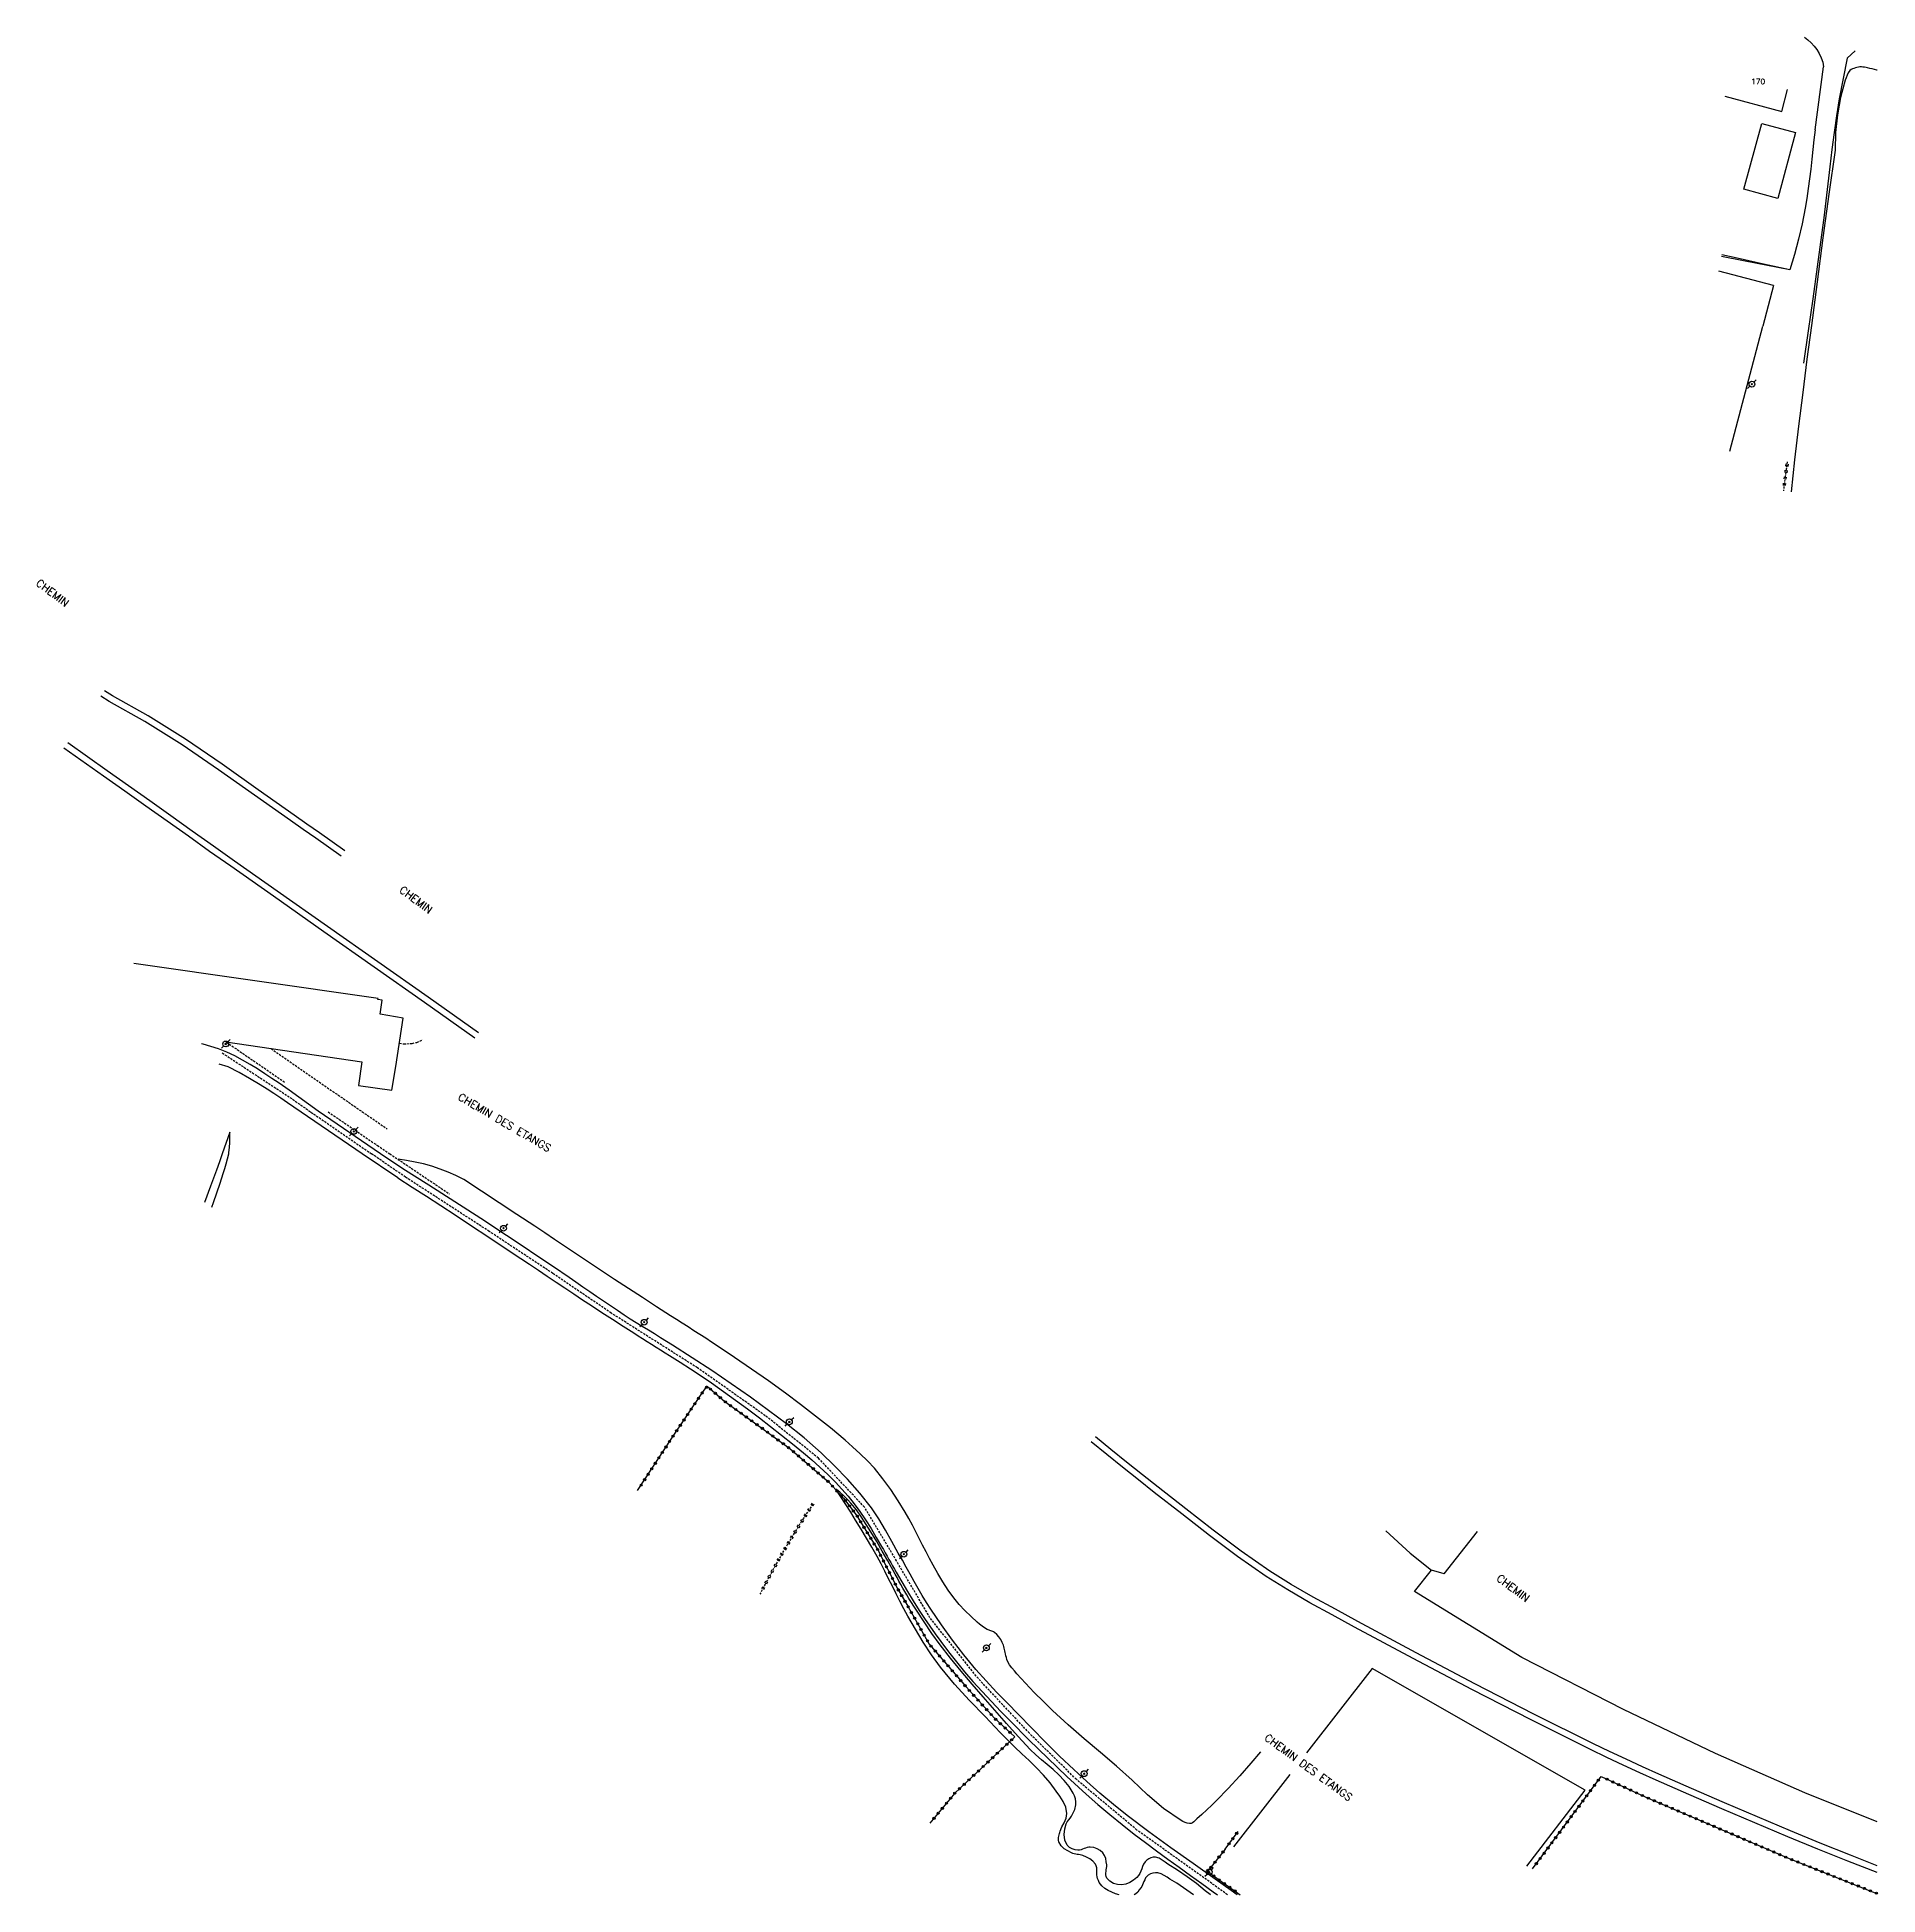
# Model space of a CAD drawing. Header units: millimetres. Extents: x 114000 to 115000, y 153000 to 153988.
# Drawn here: x 114575.7 to 115000.2, y 153000 to 153428.6 of the extents above; entities that cross this region are included whole.
import ezdxf
from ezdxf.enums import TextEntityAlignment as Align

# ---------------------------------------------------------------- set-up
doc = ezdxf.new("R2010")
doc.units = ezdxf.units.MM
doc.linetypes.add('DASHED', pattern=[0.75, 0.5, -0.25])
doc.layers.get('0').update_dxf_attribs({"linetype": 'CONTINUOUS'})
for name, color, linetype in [('W0001', 6, 'DASHED'), ('W0008', 7, 'CONTINUOUS'), ('W0071', 7, 'CONTINUOUS'), ('W0101', 7, 'CONTINUOUS'), ('W0104', 1, 'CONTINUOUS'), ('W0112', 1, 'DASHED'), ('W0211', 2, 'CONTINUOUS'), ('W0214', 2, 'CONTINUOUS'), ('W0220', 5, 'DASHED'), ('W0303', 7, 'CONTINUOUS'), ('W0323', 7, 'CONTINUOUS'), ('W0330', 7, 'CONTINUOUS'), ('W0473', 7, 'CONTINUOUS'), ('W0700', 7, 'CONTINUOUS'), ('W0989', 7, 'CONTINUOUS'), ('W0991', 7, 'CONTINUOUS')]:
    doc.layers.add(name, color=color, linetype=linetype)
doc.styles.get("Standard").update_dxf_attribs({"font": 'romans.shx', "width": 0.85})

# ---------------------------------------------------------------- blocks, each defined once
blk = doc.blocks.new('T473')
for p, q in [((-0.166667, 0.166667), (0.166667, -0.166667)), ((-0.166667, -0.166667), (0.166667, 0.166667)), ((0.500001, 0.500001), (1.000002, 1.000002)), ((-1.000002, -1.000002), (-0.500001, -0.500001))]:
    blk.add_line(p, q)
blk.add_ellipse((0, 0), major_axis=(0.471405, 0.471405), ratio=1, start_param=5.4977871438, end_param=11.780972451)
blk = doc.blocks.new('t323o')
at = {"color": 0, "linetype": 'Continuous'}
for radius in [0.25, 0.15]:
    blk.add_circle((0, 0), radius, dxfattribs=at)
blk = doc.blocks.new('t220o')
at = {"color": 0, "linetype": 'Continuous'}
for p, q in [((-0.25, 0.25), (0.25, 0.25)), ((-0.25, -0.25), (0.25, -0.25))]:
    blk.add_line(p, q, dxfattribs=at)

msp = doc.modelspace()

# ---------------------------------------------------------------- linework, layer by layer
at = {"layer": 'W0001'}
for points in [[(114618.35, 153194.25), (114633.96, 153183.99), (114638.81, 153180.6), (114652.76, 153171)], [(114850.17, 153000), (114847.18, 153002.21), (114829.29, 153014.96), (114815.32, 153026.66), (114804.5, 153037.29), (114792.73, 153049.89), (114781.58, 153063.95), (114773.86, 153077.06), (114766.47, 153089.46), (114755.86, 153100.77), (114743.6, 153110.56), (114727.93, 153121.61), (114708.07, 153134.22), (114694.59, 153143.38), (114679.93, 153153.07), (114660.61, 153165.6), (114652.76, 153171)]]:
    msp.add_lwpolyline(points, dxfattribs=at)
at = {"layer": 'W0008'}
for points in [[(114640.44, 153180.79), (114638.23, 153182.45), (114636, 153184.08), (114633.75, 153185.68), (114631.48, 153187.25), (114629.82, 153188.37), (114628.16, 153189.47), (114626.47, 153190.55), (114624.76, 153191.57), (114623, 153192.57), (114621.23, 153193.55), (114619.41, 153194.45), (114617.52, 153195.2), (114613.93, 153196.27), (114613.56, 153196.35)], [(114633.36, 153182.76), (114631.83, 153183.85), (114630.28, 153184.9), (114628.7, 153185.91), (114627.1, 153186.88), (114624.67, 153188.32), (114622.22, 153189.72), (114619.7, 153191.02), (114617.67, 153191.66), (114617.67, 153191.66)], [(114650.62, 153171), (114633.36, 153182.76)], [(114654.86, 153171), (114640.44, 153180.79)], [(114658.83, 153165.41), (114650.62, 153171)], [(114660.01, 153167.51), (114654.86, 153171)], [(114852.43, 153000), (114851.03, 153001), (114849.2, 153002.31), (114847.37, 153003.63), (114842.26, 153007.26), (114837.13, 153010.85), (114832.04, 153014.51), (114827.05, 153018.3), (114823.88, 153020.85), (114820.78, 153023.47), (114817.73, 153026.16), (114814.72, 153028.89), (114811.44, 153032.02), (114808.23, 153035.22), (114805.06, 153038.46), (114801.9, 153041.71), (114799.42, 153044.24), (114796.94, 153046.77), (114794.5, 153049.35), (114792.15, 153052.02), (114789.41, 153055.37), (114786.76, 153058.8), (114784.22, 153062.3), (114781.78, 153065.88), (114780.77, 153067.46), (114779.79, 153069.07), (114778.85, 153070.69), (114777.94, 153072.32), (114777.03, 153073.96), (114776.12, 153075.6), (114775.21, 153077.23), (114774.27, 153078.86), (114772.79, 153081.49), (114771.33, 153084.16), (114769.8, 153086.79), (114768.1, 153089.31), (114765.43, 153092.69), (114762.57, 153095.91), (114759.58, 153099), (114756.48, 153101.98), (114752.57, 153105.41), (114748.51, 153108.65), (114744.36, 153111.77), (114740.17, 153114.83), (114735.75, 153117.94), (114731.25, 153120.95), (114726.72, 153123.89), (114722.18, 153126.81), (114720.8, 153127.69), (114719.41, 153128.55), (114718.02, 153129.41), (114716.62, 153130.26), (114715.23, 153131.12), (114713.84, 153131.98), (114712.45, 153132.85), (114711.08, 153133.74), (114709.47, 153134.8), (114707.87, 153135.87), (114706.27, 153136.96), (114704.69, 153138.05), (114703.1, 153139.14), (114701.52, 153140.24), (114699.93, 153141.33), (114698.34, 153142.42), (114694.74, 153144.87), (114691.15, 153147.31), (114687.54, 153149.75), (114683.92, 153152.16), (114677.98, 153156.05), (114672.01, 153159.9), (114666.02, 153163.72), (114660.01, 153167.51)], [(114658.83, 153165.41), (114662.14, 153163.3), (114665.44, 153161.17), (114668.74, 153159.04), (114672.03, 153156.89), (114675.83, 153154.39), (114679.62, 153151.88), (114683.4, 153149.36), (114687.19, 153146.84), (114689.23, 153145.48), (114691.26, 153144.12), (114693.3, 153142.75), (114695.33, 153141.39), (114697.37, 153140.03), (114699.41, 153138.67), (114701.45, 153137.31), (114703.49, 153135.96), (114705.93, 153134.37), (114708.36, 153132.79), (114710.8, 153131.21), (114713.25, 153129.64), (114714.28, 153128.99), (114715.31, 153128.34), (114716.34, 153127.69), (114717.38, 153127.04), (114718.42, 153126.39), (114719.45, 153125.74), (114720.48, 153125.09), (114721.51, 153124.43), (114723.94, 153122.88), (114726.36, 153121.33), (114728.77, 153119.75), (114731.15, 153118.14), (114733.96, 153116.17), (114736.73, 153114.16), (114739.48, 153112.12), (114742.22, 153110.05), (114744.79, 153108.07), (114747.36, 153106.07), (114749.89, 153104.04), (114752.39, 153101.96), (114754.29, 153100.34), (114756.16, 153098.7), (114758, 153097.01), (114759.77, 153095.24), (114761.26, 153093.63), (114762.69, 153091.96), (114764.06, 153090.25), (114765.38, 153088.48), (114766.72, 153086.51), (114767.98, 153084.49), (114769.19, 153082.44), (114770.4, 153080.39), (114770.84, 153079.65), (114771.26, 153078.91), (114771.69, 153078.16), (114772.11, 153077.41), (114772.52, 153076.67), (114772.94, 153075.92), (114773.37, 153075.17), (114773.8, 153074.43), (114775.09, 153072.22), (114776.39, 153070), (114777.71, 153067.8), (114779.08, 153065.63), (114780.28, 153063.8), (114781.51, 153061.98), (114782.77, 153060.19), (114784.07, 153058.43), (114785.86, 153056.08), (114787.69, 153053.76), (114789.57, 153051.47), (114791.49, 153049.22), (114793.59, 153046.88), (114795.74, 153044.58), (114797.92, 153042.32), (114800.12, 153040.08), (114804.41, 153035.79), (114808.74, 153031.53), (114813.13, 153027.34), (114817.61, 153023.24), (114820.32, 153020.86), (114823.08, 153018.53), (114825.87, 153016.25), (114828.7, 153014.02), (114831.25, 153012.06), (114833.84, 153010.13), (114836.44, 153008.23), (114839.05, 153006.35), (114841.68, 153004.47), (114844.3, 153002.6), (114846.91, 153000.72), (114847.9, 153000)]]:
    msp.add_lwpolyline(points, dxfattribs=at)
at = {"layer": 'W0071'}
for points in [[(114983.25, 153428.63), (114984.08, 153428.02), (114984.84, 153427.33), (114985.52, 153426.57), (114986.12, 153425.75), (114986.67, 153424.83), (114987.13, 153423.87), (114987.48, 153422.85), (114987.68, 153421.79)], [(114993.1, 153423.76), (114991.24, 153414.41)], [(114994.94, 153425.45), (114993.1, 153423.76)], [(114985.71, 153407.21), (114987.68, 153421.79)], [(114991.24, 153414.41), (114990.63, 153410.51), (114990.08, 153406.59), (114989.58, 153402.67), (114989.11, 153398.74), (114988.65, 153394.81), (114988.19, 153390.89), (114987.71, 153386.97), (114987.2, 153383.05), (114986.19, 153375.64), (114985.17, 153368.23), (114984.12, 153360.83), (114983.05, 153353.44)], [(114985.71, 153407.21), (114985.43, 153404.96), (114985.18, 153402.7), (114984.94, 153400.45), (114984.7, 153398.19), (114984.44, 153395.93), (114984.15, 153393.68), (114983.82, 153391.43), (114983.43, 153389.19), (114982.71, 153385.59), (114981.87, 153382.01), (114980.93, 153378.46), (114979.89, 153374.94)]]:
    msp.add_lwpolyline(points, dxfattribs=at)
at = {"layer": 'W0101'}
msp.add_lwpolyline([(114964.89, 153415.01), (114978.07, 153411.47), (114979.35, 153416.54), (114979.35, 153416.54)], dxfattribs=at)
at = {"layer": 'W0104'}
msp.add_lwpolyline([(114981.21, 153406.64), (114977.1, 153391.43), (114969.32, 153393.53), (114973.43, 153408.74), (114981.21, 153406.64)], close=True, dxfattribs=at)
for points in [[(114976.13, 153371.31), (114963.54, 153374.64)], [(114976.13, 153371.31), (114973.67, 153361.91)], [(114966.06, 153333.12), (114973.67, 153361.91)], [(114654.25, 153206.6), (114654.27, 153206.85), (114597.95, 153214.91)], [(114650.53, 153192.22), (114649.75, 153186.71), (114657.49, 153185.67), (114658.4, 153191.16), (114660.11, 153202.29), (114654.76, 153203.21), (114655.26, 153206.43)], [(114655.26, 153206.43), (114654.25, 153206.6)], [(114619.19, 153196.78), (114650.53, 153192.22)]]:
    msp.add_lwpolyline(points, dxfattribs=at)
at = {"layer": 'W0112'}
for points in [[(114619.33, 153196.72), (114632.89, 153187.42)], [(114659.22, 153196.48), (114660.18, 153196.32), (114662.15, 153196.46), (114663.21, 153196.7), (114664.63, 153197.27)], [(114629.6, 153195.24), (114656.4, 153176.71)], [(114642.78, 153180.64), (114654.14, 153172.91), (114656.98, 153171)], [(114656.98, 153171), (114670.79, 153161.7)]]:
    msp.add_lwpolyline(points, dxfattribs=at)
at = {"layer": 'W0211'}
for points in [[(114979.89, 153374.94), (114973.82, 153376.27), (114967.76, 153377.62), (114964.18, 153378.43)], [(114619.83, 153171), (114619.84, 153171.08), (114619.86, 153171.15), (114619.87, 153171.23), (114619.88, 153171.31), (114620.03, 153172.46), (114620.11, 153173.62), (114620.13, 153174.79), (114620.09, 153175.95)], [(114615.91, 153158.67), (114616.31, 153159.76), (114617.1, 153161.97), (114617.85, 153164.2), (114618.57, 153166.44), (114618.92, 153167.57), (114619.27, 153168.7), (114619.58, 153169.84), (114619.83, 153171)], [(114674.03, 153165.04), (114672.25, 153165.94), (114670.43, 153166.74), (114668.58, 153167.47), (114666.69, 153168.1), (114664.77, 153168.64), (114662.83, 153169.09), (114660.87, 153169.44), (114658.9, 153169.71)], [(114857.78, 153033.01), (114855.57, 153030.38), (114853.01, 153027.45), (114850.38, 153024.57), (114847.69, 153021.76), (114846.59, 153020.67), (114845.45, 153019.61), (114844.31, 153018.56), (114843.16, 153017.52), (114842.92, 153017.29), (114842.69, 153017.04), (114842.43, 153016.81), (114842.15, 153016.62), (114841.97, 153016.55), (114841.8, 153016.5), (114841.61, 153016.47), (114841.42, 153016.46), (114840.9, 153016.55), (114840.4, 153016.72), (114839.93, 153016.94), (114839.48, 153017.19), (114835.44, 153019.93), (114831.73, 153023.11), (114828.19, 153026.44), (114824.61, 153029.67), (114820.88, 153032.85), (114817.16, 153036.03), (114813.47, 153039.25), (114809.86, 153042.57), (114807.74, 153044.61), (114805.64, 153046.69), (114803.6, 153048.82), (114801.64, 153051.02), (114801.05, 153051.69), (114800.48, 153052.38), (114799.94, 153053.1), (114799.48, 153053.88), (114799.31, 153054.3), (114799.19, 153054.74), (114799.09, 153055.18), (114798.98, 153055.61), (114798.89, 153055.94), (114798.82, 153056.27), (114798.75, 153056.6), (114798.68, 153056.93), (114798.6, 153057.27), (114798.51, 153057.6), (114798.39, 153057.92), (114798.25, 153058.24), (114797.9, 153058.88), (114797.49, 153059.5), (114797.01, 153060.07), (114796.45, 153060.56), (114796.26, 153060.69), (114796.05, 153060.79), (114795.84, 153060.87), (114795.62, 153060.94), (114795.4, 153061), (114795.19, 153061.07), (114794.98, 153061.15), (114794.78, 153061.25), (114794.17, 153061.62), (114793.59, 153062.02), (114793.03, 153062.46), (114792.49, 153062.91), (114791.04, 153064.21), (114789.65, 153065.57), (114788.32, 153067), (114787.07, 153068.5), (114785.75, 153070.32), (114784.55, 153072.21), (114783.42, 153074.15), (114782.31, 153076.08), (114781.47, 153077.59), (114780.66, 153079.12), (114779.88, 153080.67), (114779.12, 153082.21), (114778.34, 153083.76), (114777.55, 153085.29), (114776.72, 153086.81), (114775.84, 153088.3), (114774.21, 153090.92), (114772.51, 153093.5), (114770.71, 153096.02), (114768.77, 153098.43), (114767.18, 153100.16), (114765.49, 153101.79), (114763.74, 153103.36), (114761.98, 153104.89), (114758.63, 153107.72), (114755.2, 153110.46), (114751.73, 153113.14), (114748.22, 153115.77), (114744.35, 153118.57), (114740.44, 153121.3), (114736.49, 153123.99), (114732.53, 153126.65), (114731.19, 153127.54), (114729.85, 153128.42), (114728.5, 153129.29), (114727.15, 153130.16), (114725.8, 153131.02), (114724.45, 153131.88), (114723.1, 153132.75), (114721.75, 153133.62), (114718.51, 153135.71), (114715.27, 153137.8), (114712.04, 153139.89), (114708.81, 153142), (114706.5, 153143.53), (114704.2, 153145.06), (114701.9, 153146.61), (114699.61, 153148.15), (114697.31, 153149.7), (114695.01, 153151.24), (114692.71, 153152.78), (114690.41, 153154.31), (114686.32, 153157.01), (114682.23, 153159.7), (114678.14, 153162.37), (114674.03, 153165.04)], [(114846.31, 153000), (114846.17, 153000.11), (114845.08, 153000.96), (114843.02, 153002.63), (114840.87, 153004.18), (114838.67, 153005.66), (114836.44, 153007.08), (114835.81, 153007.54), (114835.15, 153008.04), (114834.41, 153008.47), (114833.6, 153008.69), (114833.05, 153008.68), (114832.52, 153008.55), (114832.04, 153008.33), (114831.6, 153008.02), (114831.18, 153007.59), (114830.86, 153007.09), (114830.61, 153006.55), (114830.4, 153006.01), (114830.2, 153005.48), (114829.97, 153004.94), (114829.68, 153004.43), (114829.29, 153003.98), (114828.54, 153003.37), (114827.7, 153002.84), (114826.76, 153002.48), (114825.76, 153002.34), (114824.83, 153002.41), (114823.91, 153002.65), (114823.06, 153003.12), (114822.38, 153003.85), (114822.2, 153004.23), (114822.13, 153004.63), (114822.13, 153005.04), (114822.18, 153005.43), (114822.25, 153005.79), (114822.32, 153006.16), (114822.36, 153006.54), (114822.34, 153006.92), (114822.23, 153007.63), (114822.1, 153008.36), (114821.86, 153009.08), (114821.44, 153009.73), (114820.83, 153010.27), (114820.11, 153010.65), (114819.34, 153010.89), (114818.55, 153011.01), (114818.18, 153011.01), (114817.81, 153010.92), (114817.46, 153010.8), (114817.12, 153010.66), (114816.79, 153010.52), (114816.44, 153010.4), (114816.07, 153010.32), (114815.69, 153010.31), (114815.04, 153010.4), (114814.37, 153010.58), (114813.74, 153010.92), (114813.24, 153011.44), (114812.7, 153012.65), (114812.56, 153013.95), (114812.7, 153015.2), (114813, 153016.38), (114813.23, 153016.87), (114813.58, 153017.3), (114813.94, 153017.71), (114814.24, 153018.14), (114814.4, 153018.44), (114814.56, 153018.75), (114814.71, 153019.07), (114814.85, 153019.39), (114814.98, 153019.72), (114815.08, 153020.06), (114815.16, 153020.4), (114815.2, 153020.76), (114815.21, 153021.46), (114815.11, 153022.16), (114814.92, 153022.83), (114814.63, 153023.48), (114813.68, 153025.01), (114812.55, 153026.42), (114811.29, 153027.71), (114809.96, 153028.91), (114808.62, 153030.04), (114807.28, 153031.17), (114805.96, 153032.33), (114804.71, 153033.57), (114801.95, 153036.55), (114799.23, 153039.56), (114796.53, 153042.6), (114793.87, 153045.67), (114791.33, 153048.61), (114788.8, 153051.58), (114786.33, 153054.58), (114783.95, 153057.66), (114782.04, 153060.28), (114780.21, 153062.96), (114778.43, 153065.67), (114776.7, 153068.41), (114776.23, 153069.2), (114775.77, 153069.99), (114775.31, 153070.79), (114774.87, 153071.6), (114774.43, 153072.4), (114773.98, 153073.21), (114773.54, 153074.01), (114773.09, 153074.81), (114771.83, 153077.06), (114770.57, 153079.32), (114769.29, 153081.56), (114767.95, 153083.77), (114766.87, 153085.46), (114765.77, 153087.15), (114764.61, 153088.8), (114763.35, 153090.37), (114762.54, 153091.25), (114761.69, 153092.09), (114760.8, 153092.88), (114759.87, 153093.62)]]:
    msp.add_lwpolyline(points, dxfattribs=at)
at = {"layer": 'W0214'}
for points in [[(114979.89, 153374.94), (114969.18, 153377.02), (114964.12, 153378.02)], [(114620.09, 153175.95), (114618.35, 153171)], [(114618.35, 153171), (114617.68, 153169.12), (114616.99, 153167.23), (114616.3, 153165.35), (114615.6, 153163.48), (114614.28, 153159.75)], [(114825.22, 153000), (114824.38, 153000.26), (114823.51, 153000.58), (114822.68, 153000.99), (114821.91, 153001.5), (114821.21, 153002.11), (114820.89, 153002.47), (114820.63, 153002.88), (114820.41, 153003.3), (114820.23, 153003.74), (114820.13, 153004.16), (114820.09, 153004.58), (114820.08, 153005), (114820.09, 153005.41), (114820.08, 153005.84), (114820.04, 153006.27), (114819.93, 153006.7), (114819.74, 153007.1), (114819.16, 153007.79), (114818.43, 153008.31), (114817.64, 153008.71), (114816.86, 153009.05), (114816.54, 153009.17), (114816.2, 153009.25), (114815.86, 153009.3), (114815.52, 153009.34), (114815.18, 153009.39), (114814.84, 153009.45), (114814.5, 153009.54), (114814.18, 153009.68), (114813.35, 153010.12), (114812.54, 153010.65), (114811.81, 153011.34), (114811.31, 153012.21), (114811.22, 153012.54), (114811.19, 153012.87), (114811.2, 153013.2), (114811.26, 153013.53), (114811.34, 153013.83), (114811.43, 153014.12), (114811.52, 153014.42), (114811.61, 153014.72), (114811.98, 153015.68), (114812.53, 153016.65), (114813.01, 153017.69), (114813.17, 153018.78), (114812.9, 153020.24), (114812.29, 153021.57), (114811.5, 153022.78), (114810.71, 153023.92), (114809.3, 153025.81), (114807.77, 153027.6), (114806.15, 153029.31), (114804.47, 153030.96), (114802.78, 153032.57), (114801.08, 153034.18), (114799.41, 153035.81), (114797.78, 153037.49), (114794.27, 153041.18), (114790.72, 153044.85), (114787.25, 153048.61), (114784, 153052.55), (114781.95, 153055.39), (114780.04, 153058.32), (114778.23, 153061.31), (114776.48, 153064.33), (114775.53, 153066.02), (114774.63, 153067.73), (114773.75, 153069.46), (114772.9, 153071.19), (114772.04, 153072.93), (114771.18, 153074.66), (114770.29, 153076.38), (114769.37, 153078.09), (114768.17, 153080.21), (114766.93, 153082.3), (114765.67, 153084.39), (114764.4, 153086.47), (114763.29, 153088.27), (114762.16, 153090.06), (114761.03, 153091.84), (114759.88, 153093.61)], [(114842.38, 153000), (114841.62, 153000.57), (114840.08, 153001.64), (114838.51, 153002.66), (114836.91, 153003.63), (114836.27, 153004.05), (114835.62, 153004.49), (114834.91, 153004.87), (114834.14, 153005.08), (114833.56, 153005.1), (114832.98, 153005.03), (114832.42, 153004.85), (114831.92, 153004.55), (114831.59, 153004.25), (114831.32, 153003.89), (114831.11, 153003.5), (114830.93, 153003.1), (114830.78, 153002.71), (114830.62, 153002.32), (114830.43, 153001.94), (114830.2, 153001.59), (114829.86, 153001.12), (114829.5, 153000.64), (114829.06, 153000.21), (114828.69, 153000)]]:
    msp.add_lwpolyline(points, dxfattribs=at)
at = {"layer": 'W0220'}
for points in [[(114979.3, 153330.63), (114979.07, 153328.98), (114978.84, 153327.34), (114978.63, 153325.69), (114978.43, 153324.04), (114978.41, 153323.94)], [(114754.56, 153090.18), (114752.37, 153086.84), (114750.26, 153083.46), (114748.2, 153080.04), (114746.22, 153076.58), (114743.58, 153071.72), (114742.37, 153069.36)]]:
    msp.add_lwpolyline(points, dxfattribs=at)
at = {"layer": 'W0303'}
for points in [[(114883.55, 153052.2), (114868.44, 153032.77)], [(114932.67, 153024.19), (114883.55, 153052.2)], [(114864.56, 153027.79), (114851.57, 153011.08)], [(114919.24, 153006.61), (114932.67, 153024.19)]]:
    msp.add_lwpolyline(points, dxfattribs=at)
at = {"layer": 'W0323'}
for points in [[(114714.14, 153093.27), (114721.85, 153105.13), (114729.12, 153115.94)], [(114729.12, 153115.94), (114730.21, 153117.33)], [(114730.21, 153117.33), (114734.26, 153113.82), (114742.46, 153107.94), (114749.22, 153102.99), (114758.24, 153095.25), (114761.63, 153091.52), (114764.59, 153087.71), (114769.53, 153079.62), (114774.1, 153070.7), (114776.54, 153066.45), (114781.42, 153057.86), (114789.89, 153047.98), (114796.46, 153040.74), (114801.15, 153036.47)], [(114801.15, 153036.47), (114787.31, 153023.47), (114781.57, 153016.51)], [(114920.54, 153005.98), (114936.34, 153027.3)], [(114936.34, 153027.3), (114946.71, 153022.54), (114979.75, 153008.35), (114998.74, 153000.81), (115000, 153000.33)], [(114849.67, 153010.56), (114852.62, 153014.6)], [(114849.67, 153010.56), (114845.62, 153005.35), (114853.15, 153000)]]:
    msp.add_lwpolyline(points, dxfattribs=at)
at = {"layer": 'W0330'}
for points in [[(115000, 153421), (114999.92, 153421.02), (114999.4, 153421.16), (114998.88, 153421.29), (114998.36, 153421.41), (114997.83, 153421.53), (114997.48, 153421.6), (114997.12, 153421.68), (114996.76, 153421.74), (114996.39, 153421.76), (114996.04, 153421.75), (114995.69, 153421.7), (114995.35, 153421.63), (114995.01, 153421.53), (114994.68, 153421.42), (114994.35, 153421.29), (114994.04, 153421.13), (114993.76, 153420.9), (114993.37, 153420.41), (114993.08, 153419.85), (114992.86, 153419.27), (114992.67, 153418.69), (114991.6, 153414.74), (114990.85, 153410.71), (114990.42, 153406.63), (114990.31, 153402.53)], [(114990.31, 153402.53), (114988.91, 153392.43), (114987.53, 153382.32), (114986.18, 153372.21), (114984.85, 153362.09), (114983.85, 153354.35), (114982.86, 153346.61), (114981.89, 153338.87), (114980.94, 153331.12)], [(114980.94, 153331.12), (114980.18, 153323.73)], [(114886.68, 153083.97), (114892.3, 153078.81), (114897.22, 153074.93)], [(114900.17, 153074.08), (114907.88, 153083.83)], [(114893.3, 153069.97), (114897.22, 153074.93)], [(114900.17, 153074.08), (114897.22, 153074.93)], [(115000, 153016.84), (114983.38, 153023.53), (114962.75, 153032.62), (114941.54, 153042.8), (114918.1, 153054.8), (114893.3, 153069.97)]]:
    msp.add_lwpolyline(points, dxfattribs=at)
at = {"layer": 'W0700'}
for points in [[(114646.61, 153240.88), (114643.7, 153242.95), (114640.79, 153245.02), (114637.86, 153247.07), (114634.93, 153249.11), (114626.61, 153254.96), (114618.31, 153260.86), (114609.9, 153266.62), (114601.27, 153272.03), (114593.03, 153276.67), (114591.2, 153277.77)], [(114645.74, 153239.66), (114642.83, 153241.73), (114639.92, 153243.79), (114637, 153245.84), (114634.07, 153247.87), (114625.77, 153253.71), (114617.5, 153259.6), (114609.11, 153265.34), (114600.5, 153270.74), (114592.29, 153275.36), (114590.35, 153276.57)], [(114676.6, 153197.7), (114664.97, 153205.86), (114653.35, 153214.03), (114641.74, 153222.2), (114630.13, 153230.39), (114625.23, 153233.85), (114620.33, 153237.31), (114615.44, 153240.77), (114610.55, 153244.24), (114605.66, 153247.7), (114600.76, 153251.17), (114595.87, 153254.63), (114590.97, 153258.09), (114581.84, 153264.54), (114581.84, 153264.54)], [(114677.46, 153198.93), (114665.83, 153207.09), (114654.21, 153215.26), (114642.6, 153223.43), (114630.99, 153231.61), (114626.09, 153235.07), (114621.2, 153238.53), (114616.31, 153242), (114611.41, 153245.46), (114606.52, 153248.93), (114601.63, 153252.39), (114596.73, 153255.85), (114591.83, 153259.31), (114582.72, 153265.8), (114582.72, 153265.8)], [(115000, 153006.73), (114993.85, 153009.17), (114986.92, 153011.96), (114980.01, 153014.8), (114972.4, 153017.98), (114964.81, 153021.21), (114957.24, 153024.5), (114949.69, 153027.84), (114945.89, 153029.55), (114942.11, 153031.29), (114938.33, 153033.06), (114934.58, 153034.88), (114920.88, 153041.72), (114907.26, 153048.7), (114893.71, 153055.82), (114880.23, 153063.08), (114875.09, 153065.88), (114869.96, 153068.69), (114864.89, 153071.61), (114859.93, 153074.72), (114853.32, 153079.3), (114846.89, 153084.14), (114840.56, 153089.1), (114834.24, 153094.05), (114830.57, 153096.92), (114826.94, 153099.82), (114823.32, 153102.75), (114819.73, 153105.71)], [(115000, 153005.12), (114993.29, 153007.77), (114986.36, 153010.57), (114979.44, 153013.42), (114971.81, 153016.6), (114964.21, 153019.84), (114956.63, 153023.12), (114949.08, 153026.47), (114945.27, 153028.19), (114941.47, 153029.93), (114937.68, 153031.71), (114933.92, 153033.54), (114920.21, 153040.38), (114906.57, 153047.36), (114893, 153054.5), (114879.51, 153061.77), (114874.35, 153064.58), (114869.19, 153067.4), (114864.09, 153070.34), (114859.1, 153073.47), (114852.47, 153078.07), (114846.01, 153082.92), (114839.66, 153087.89), (114833.32, 153092.87), (114829.64, 153095.74), (114826, 153098.65), (114822.37, 153101.59), (114818.77, 153104.55)]]:
    msp.add_lwpolyline(points, dxfattribs=at)

# ---------------------------------------------------------------- block references
at = {"layer": 'W0220'}
for p, rotation in [((114978.99, 153328.4), 262.2314400949642), ((114979.2, 153329.88), 261.8551373480817), ((114978.6, 153325.42), 262.9840549199097), ((114978.79, 153326.91), 262.6077459516085), ((114753.66, 153088.81), 236.8053950584195), ((114754.48, 153090.06), 236.8053950584195), ((114751.23, 153085.02), 237.9191743828109), ((114752.03, 153086.29), 237.9191743828109), ((114752.84, 153087.55), 236.8053950584195), ((114748.12, 153079.89), 240.146740676288), ((114748.89, 153081.18), 239.0329562549628), ((114749.66, 153082.47), 239.0329562549628), ((114750.44, 153083.75), 237.9191743828109), ((114745.89, 153075.98), 241.4995132310981), ((114746.62, 153077.29), 240.146740676288), ((114747.37, 153078.59), 240.146740676288), ((114743.74, 153072.03), 241.4995132310981), ((114744.46, 153073.34), 241.4995132310981), ((114745.18, 153074.66), 241.4995132310981), ((114743.05, 153070.7), 242.8471211422444)]:
    msp.add_blockref('t220o', p, dxfattribs=dict(at, rotation=rotation))
at = {"layer": 'W0323'}
for p, rotation in [((114728.19, 153114.55), 56.07564512140879), ((114729.02, 153115.8), 56.07564512140879), ((114730.05, 153117.12), 51.77543088193097), ((114730.96, 153116.68), 319.0495149421956), ((114732.09, 153115.7), 319.0495149421956), ((114733.22, 153114.71), 319.0495149421956), ((114724.84, 153109.57), 56.07564512140879), ((114725.67, 153110.82), 56.07564512140879), ((114726.51, 153112.06), 56.07564512140879), ((114727.35, 153113.31), 56.07564512140879), ((114734.36, 153113.74), 324.3883990242053), ((114735.58, 153112.87), 324.3883990242053), ((114736.8, 153111.99), 324.3883990242053), ((114738.02, 153111.12), 324.3883990242053), ((114739.24, 153110.25), 324.3883990242053), ((114722.33, 153105.84), 56.07564512140879), ((114723.16, 153107.08), 56.07564512140879), ((114724, 153108.33), 56.07564512140879), ((114740.46, 153109.37), 324.3883990242053), ((114741.68, 153108.5), 324.3883990242053), ((114742.9, 153107.62), 323.8237584094813), ((114744.11, 153106.74), 323.8237584094813), ((114745.32, 153105.85), 323.8237584094813), ((114719.86, 153102.07), 56.9818470338429), ((114720.68, 153103.33), 56.9818470338429), ((114721.5, 153104.59), 56.9818470338429), ((114746.53, 153104.96), 323.8237584094813), ((114747.74, 153104.08), 323.8237584094813), ((114748.95, 153103.19), 323.8237584094813), ((114750.1, 153102.24), 319.3505976396932), ((114751.24, 153101.26), 319.3505976396932), ((114716.59, 153097.04), 56.9818470338429), ((114717.41, 153098.3), 56.9818470338429), ((114718.23, 153099.56), 56.9818470338429), ((114719.05, 153100.82), 56.9818470338429), ((114752.38, 153100.28), 319.3505976396932), ((114753.52, 153099.31), 319.3505976396932), ((114754.66, 153098.33), 319.3505976396932), ((114755.8, 153097.35), 319.3505976396932), ((114714.96, 153094.53), 56.9818470338429), ((114715.78, 153095.79), 56.9818470338429), ((114756.93, 153096.37), 319.3505976396932), ((114758.07, 153095.4), 319.3505976396932), ((114759.1, 153094.31), 312.2049506007845), ((114760.11, 153093.19), 312.2049506007845), ((114761.11, 153092.08), 312.2049506007845), ((114762.08, 153090.94), 307.8801956751659), ((114763, 153089.75), 307.8801956751659), ((114763.92, 153088.57), 307.8801956751659), ((114764.8, 153087.36), 301.3908803309967), ((114765.58, 153086.08), 301.3908803309967), ((114766.37, 153084.8), 301.3908803309967), ((114767.15, 153083.52), 301.3908803309967), ((114767.93, 153082.24), 301.3908803309967), ((114768.71, 153080.96), 301.3908803309967), ((114769.49, 153079.68), 301.3908803309967), ((114770.18, 153078.34), 297.1276339220123), ((114770.86, 153077.01), 297.1276339220123), ((114771.55, 153075.67), 297.1276339220123), ((114772.23, 153074.34), 297.1276339220123), ((114772.92, 153073), 297.1276339220123), ((114773.6, 153071.67), 297.1276339220123), ((114774.3, 153070.34), 299.9462334210907), ((114775.05, 153069.04), 299.9462334210907), ((114775.8, 153067.74), 299.9462334210907), ((114776.55, 153066.44), 299.5772934719542), ((114777.29, 153065.14), 299.5772934719542), ((114778.03, 153063.83), 299.5772934719542), ((114778.77, 153062.53), 299.5772934719542), ((114779.51, 153061.23), 299.5772934719542), ((114780.25, 153059.92), 299.5772934719542), ((114780.99, 153058.62), 299.5772934719542), ((114781.83, 153057.38), 310.6218283696168), ((114782.81, 153056.24), 310.6218283696168), ((114783.78, 153055.1), 310.6218283696168), ((114784.76, 153053.97), 310.6218283696168), ((114785.74, 153052.83), 310.6218283696168), ((114786.71, 153051.69), 310.6218283696168), ((114787.69, 153050.55), 310.6218283696168), ((114788.67, 153049.41), 310.6218283696168), ((114789.64, 153048.27), 310.6218283696168), ((114790.64, 153047.16), 312.2299177630551), ((114791.65, 153046.04), 312.2299177630551), ((114792.66, 153044.93), 312.2299177630551), ((114793.67, 153043.82), 312.2299177630551), ((114794.67, 153042.71), 312.2299177630551), ((114795.68, 153041.6), 312.2299177630551), ((114796.71, 153040.51), 317.6788872667578), ((114797.82, 153039.5), 317.6788872667578), ((114798.93, 153038.49), 317.6788872667578), ((114800.04, 153037.48), 317.6788872667578), ((114797.13, 153032.7), 223.205357799847), ((114798.23, 153033.73), 223.205357799847), ((114799.32, 153034.75), 223.205357799847), ((114800.41, 153035.78), 223.205357799847), ((114792.76, 153028.59), 223.205357799847), ((114793.85, 153029.62), 223.205357799847), ((114794.95, 153030.65), 223.205357799847), ((114796.04, 153031.67), 223.205357799847), ((114788.39, 153024.49), 223.205357799847), ((114789.48, 153025.51), 223.205357799847), ((114790.57, 153026.54), 223.205357799847), ((114791.67, 153027.57), 223.205357799847), ((114933.93, 153024.05), 53.45214628929233), ((114934.83, 153025.26), 53.45214628929233), ((114935.72, 153026.46), 53.45214628929233), ((114937.71, 153026.68), 335.3037743566428), ((114939.07, 153026.05), 335.3037743566428), ((114940.43, 153025.42), 335.3037743566428), ((114941.79, 153024.8), 335.3037743566428), ((114943.16, 153024.17), 335.3037743566428), ((114784.43, 153019.98), 230.4988186532413), ((114785.39, 153021.14), 230.4988186532413), ((114786.34, 153022.3), 230.4988186532413), ((114787.29, 153023.46), 230.4988186532413), ((114931.25, 153020.44), 53.45214628929233), ((114932.15, 153021.64), 53.45214628929233), ((114933.04, 153022.85), 53.45214628929233), ((114944.52, 153023.54), 335.3037743566428), ((114945.88, 153022.92), 335.3037743566428), ((114947.25, 153022.3), 336.7673077239455), ((114948.63, 153021.71), 336.7673077239455), ((114950.01, 153021.12), 336.7673077239455), ((114951.39, 153020.53), 336.7673077239455), ((114952.77, 153019.94), 336.7673077239455), ((114782.52, 153017.67), 230.4988186532413), ((114783.48, 153018.83), 230.4988186532413), ((114927.68, 153015.62), 53.45214628929233), ((114928.58, 153016.82), 53.45214628929233), ((114929.47, 153018.03), 53.45214628929233), ((114930.36, 153019.23), 53.45214628929233), ((114954.14, 153019.34), 336.7673077239455), ((114955.52, 153018.75), 336.7673077239455), ((114956.9, 153018.16), 336.7673077239455), ((114958.28, 153017.57), 336.7673077239455), ((114959.66, 153016.98), 336.7673077239455), ((114961.04, 153016.39), 336.7673077239455), ((114962.41, 153015.79), 336.7673077239455), ((114850.55, 153011.77), 53.84537403391361), ((114851.44, 153012.98), 53.84537403391361), ((114852.32, 153014.2), 53.84537403391361), ((114925, 153012), 53.45214628929233), ((114925.9, 153013.21), 53.45214628929233), ((114926.79, 153014.41), 53.45214628929233), ((114963.79, 153015.2), 336.7673077239455), ((114965.17, 153014.61), 336.7673077239455), ((114966.55, 153014.02), 336.7673077239455), ((114967.93, 153013.43), 336.7673077239455), ((114969.31, 153012.83), 336.7673077239455), ((114970.68, 153012.24), 336.7673077239455), ((114972.06, 153011.65), 336.7673077239455), ((114973.44, 153011.06), 336.7673077239455), ((114847.32, 153007.53), 232.2148788674085), ((114848.24, 153008.72), 232.2148788674085), ((114849.16, 153009.9), 232.2148788674085), ((114921.43, 153007.18), 53.45214628929233), ((114922.32, 153008.39), 53.45214628929233), ((114923.22, 153009.59), 53.45214628929233), ((114924.11, 153010.8), 53.45214628929233), ((114974.82, 153010.47), 336.7673077239455), ((114976.2, 153009.88), 336.7673077239455), ((114977.58, 153009.28), 336.7673077239455), ((114978.95, 153008.69), 336.7673077239455), ((114980.34, 153008.12), 338.3516760410433), ((114981.73, 153007.56), 338.3516760410433), ((114983.13, 153007.01), 338.3516760410433), ((114845.81, 153005.21), 324.6126557908809), ((114846.4, 153006.35), 232.2148788674085), ((114847.04, 153004.34), 324.6126557908809), ((114848.26, 153003.47), 324.6126557908809), ((114849.48, 153002.61), 324.6126557908809), ((114984.52, 153006.46), 338.3516760410433), ((114985.92, 153005.9), 338.3516760410433), ((114987.31, 153005.35), 338.3516760410433), ((114988.7, 153004.8), 338.3516760410433), ((114990.1, 153004.24), 338.3516760410433), ((114991.49, 153003.69), 338.3516760410433), ((114992.89, 153003.14), 338.3516760410433), ((114994.28, 153002.58), 338.3516760410433), ((114850.7, 153001.74), 324.6126557908809), ((114851.93, 153000.87), 324.6126557908809), ((114995.68, 153002.03), 338.3516760410433), ((114997.07, 153001.48), 338.3516760410433), ((114998.46, 153000.92), 338.3516760410433), ((114999.86, 153000.39), 339.1697783110491)]:
    msp.add_blockref('t323o', p, dxfattribs=dict(at, rotation=rotation))
at = {"layer": 'W0473'}
for p in [(114971.15, 153348.57), (114619.14, 153196.32), (114648.7, 153176.15), (114683.22, 153153.8), (114715.66, 153132.12), (114749.14, 153109.15), (114775.55, 153078.59), (114794.58, 153056.99), (114817.14, 153027.96), (114845.98, 153005.28)]:
    msp.add_blockref('T473', p, dxfattribs=at)

# ---------------------------------------------------------------- texts
at = {"layer": 'W0989'}
for s, rotation, p in [('CHEMIN', 323.0478, (114575.21, 153302.33)), ('CHEMIN', 323.0478, (114659.03, 153231.51)), ('CHEMIN DES ETANGS', 329.6686, (114672.53, 153183.59)), ('CHEMIN', 323.0478, (114912.07, 153072.69)), ('CHEMIN DES ETANGS', 323.7663, (114858.56, 153035.87))]:
    msp.add_text(s, height=1.75, rotation=rotation, dxfattribs=at).set_placement(p)
at = {"layer": 'W0991'}
msp.add_text('170', height=1.25, dxfattribs=at).set_placement((114972.57, 153418.39), align=Align.MIDDLE_CENTER)

doc.saveas('drawing.dxf')
